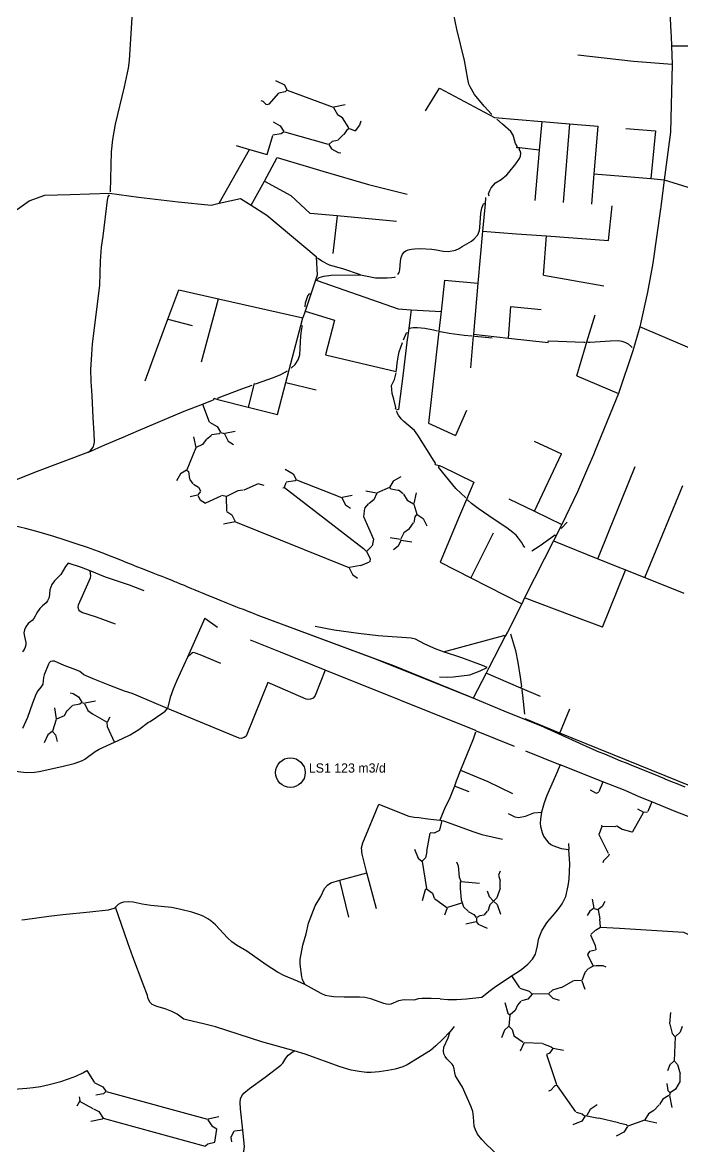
# Model space of a CAD drawing. Header units: metres. Extents: x 432891 to 477890, y 2556094 to 2581523.
# Drawn here: x 457747 to 459533, y 2566903 to 2569942 of the extents above; entities that cross this region are included whole.
import ezdxf

# ---------------------------------------------------------------- set-up
doc = ezdxf.new("R2010")
doc.units = ezdxf.units.M
for name, color, linetype in [('W10_LIFT_STATIONS', 6, 'Continuous'), ('W10_MAIN_PIPE', 1, 'Continuous'), ('W10_PIPE_DN200', 8, 'Continuous'), ('W10_PIPE_DN250_400', 3, 'Continuous'), ('W10_PIPE_DN500_800', 30, 'Continuous'), ('W10_PIPE_DN900_1200', 1, 'Continuous')]:
    doc.layers.add(name, color=color, linetype=linetype)

msp = doc.modelspace()

# ---------------------------------------------------------------- linework, layer by layer
at = {"layer": 'W10_LIFT_STATIONS'}
msp.add_circle((458471.9, 2567913.9), 40, dxfattribs=at)
at = {"layer": 'W10_MAIN_PIPE'}
msp.add_lwpolyline([(459540.4, 2567874.7), (459529.2, 2567879.2), (459518.1, 2567883.6), (459508.3, 2567887.5), (459497.1, 2567891.9), (459486, 2567896.4), (459484.9, 2567896.8), (459454.7, 2567909.3), (459425.5, 2567921.2), (459395.7, 2567933.3), (459381.2, 2567939.2), (459366.2, 2567945.3), (459351.8, 2567951.2), (459336.9, 2567957.3), (459322.4, 2567963.4), (459307.7, 2567969.2), (459293, 2567975.2), (459149.1, 2568040), (459049.9, 2568079.9), (458955.7, 2568119.3), (458751.6, 2568202.5), (458385, 2568338.9), (458373.8, 2568343.3), (458362.7, 2568347.7), (458362.4, 2568347.8), (458351.2, 2568352.1), (458344.8, 2568354.6), (458333.6, 2568359), (458324.7, 2568362.5), (458313.6, 2568366.9), (458304.7, 2568370.4), (458293.6, 2568374.8), (458284.7, 2568378.3), (458273.6, 2568382.8), (458262.5, 2568387.3), (458255.3, 2568390.2), (458244.9, 2568394.5), (458233.8, 2568399.1), (458225, 2568402.8), (458213.9, 2568407.5), (458205.1, 2568411.2), (458194, 2568415.8), (458185.2, 2568419.5), (458174.4, 2568423.9), (458163.2, 2568428.5), (458159.3, 2568430.1), (458152.1, 2568433), (458145, 2568435.8), (458133.8, 2568440.3), (458124.9, 2568443.8), (458113.7, 2568448.2), (458104.7, 2568451.7), (458094, 2568455.8), (458087.1, 2568458.4), (458071.6, 2568464.8), (458056.8, 2568470.6), (458042.1, 2568476.7), (458027.5, 2568482.2), (458012.7, 2568488.3), (457997.3, 2568494.6), (457982.8, 2568500.3), (457967.5, 2568506.1), (457953.1, 2568511.4), (457922.9, 2568522.3), (457892.3, 2568532.9), (457862.2, 2568542.7), (457831.7, 2568552.1), (457800.9, 2568561.2), (457785.7, 2568565.5), (457754.7, 2568574), (457724.6, 2568581.5)], dxfattribs=at)
at = {"layer": 'W10_PIPE_DN200'}
for points in [[(458192.9, 2570261), (458187.4, 2570257.7), (458178.7, 2570250.4), (458169.6, 2570240.1), (458149.1, 2570211.1), (458129.6, 2570181.5), (458080.7, 2570104.5), (458069.6, 2570085), (458056.6, 2570053.1), (458052.9, 2570039.8), (458043.4, 2569969.9), (458035.9, 2569839.6), (458033.2, 2569818.8), (458022.3, 2569768.1), (457997.8, 2569667), (457990.4, 2569626.2), (457986.9, 2569592.7), (457984, 2569484.5)], [(459017.2, 2569693.9), (458996.1, 2569716.2), (458969.9, 2569747.5), (458958.1, 2569768.3), (458955, 2569775.5), (458951.6, 2569789.1), (458942.7, 2569839.7), (458922.6, 2569924.1), (458913.1, 2569967.2), (458913, 2569980.8), (458915.8, 2569990), (458919.9, 2569996.4), (458938.5, 2570022), (458944.7, 2570028.9), (458949.5, 2570032.8), (458980.4, 2570053.6), (459002, 2570062.8), (459012, 2570069.1), (459036.6, 2570098.1)], [(459496.7, 2570008.5), (459501.5, 2569916.6)], [(459501.5, 2569916.6), (459502.1, 2569905.7), (459503, 2569878.7)], [(459503, 2569878.7), (459504.6, 2569830.1)], [(459559.5, 2569878.7), (459503, 2569878.7)], [(459249.4, 2569854.7), (459400, 2569838.2), (459504.6, 2569830.1)], [(459504.6, 2569830.1), (459500.1, 2569645.7)], [(458431.5, 2569785.7), (458455.5, 2569773.7), (458462.5, 2569760.7)], [(458439.9, 2569751), (458413.2, 2569721.5)], [(458462.5, 2569759.7), (458457.5, 2569754.7), (458440.5, 2569751.7)], [(458463.5, 2569759.7), (458587.5, 2569713.7)], [(458837.7, 2569703.2), (458875.4, 2569764.8)], [(458875.4, 2569764.8), (459024.2, 2569685.6), (459151.9, 2569674.9)], [(458391.5, 2569731.7), (458397.5, 2569729.7), (458405.5, 2569721.7), (458410.5, 2569720.7)], [(458413.2, 2569721.5), (458410.5, 2569720.7)], [(458588.5, 2569712.7), (458599.5, 2569693.7), (458612.5, 2569685.7)], [(458620.5, 2569719.7), (458589.5, 2569713.7)], [(458630, 2569657.6), (458613, 2569684.9)], [(458425.5, 2569673.7), (458444.5, 2569662.7), (458454.5, 2569647.7)], [(458630.5, 2569655.7), (458623.5, 2569650.7), (458616.5, 2569639.7)], [(458631.5, 2569655.7), (458647.5, 2569649.7)], [(458662.5, 2569675.7), (458658.5, 2569664.7), (458647.5, 2569649.7)], [(459085.2, 2569607.8), (459081.4, 2569615.4), (459074.5, 2569637.4), (459068.4, 2569647.8), (459045.4, 2569667.1), (459030.3, 2569681.1)], [(459151.9, 2569674.9), (459145.1, 2569597.1)], [(459151.9, 2569674.9), (459226.7, 2569668.6)], [(459226.7, 2569668.6), (459210.3, 2569455.8)], [(459226.7, 2569668.6), (459303.4, 2569662.2)], [(459303.4, 2569662.2), (459293.4, 2569533.5)], [(459379.8, 2569655.8), (459459.7, 2569649.1)], [(458409, 2569585.3), (458424.2, 2569636.8)], [(458454.5, 2569646.7), (458446.5, 2569641.7), (458424.5, 2569637.7)], [(458455.5, 2569646.7), (458574.5, 2569613.7)], [(458599.5, 2569623.7), (458584.5, 2569620.7), (458576.5, 2569613.7)], [(458600.2, 2569624.4), (458615.8, 2569639.1)], [(459459.7, 2569649.1), (459446.8, 2569520.1)], [(459500.1, 2569645.7), (459483.7, 2569516.9)], [(458279.3, 2569453.5), (458361.6, 2569599.3)], [(458325.4, 2569610), (458361.6, 2569599.3)], [(458361.6, 2569599.3), (458409, 2569585.3)], [(458575.5, 2569612.7), (458583.5, 2569600.7), (458601.5, 2569590.7), (458608.5, 2569589.7)], [(459009.8, 2569472.4), (459007.5, 2569478.6), (459011.2, 2569488.1), (459015.4, 2569494.9), (459026.9, 2569508.5), (459042.2, 2569518), (459057.3, 2569530.4), (459063.4, 2569536.5), (459082.3, 2569560), (459091.8, 2569574.8), (459094.9, 2569580.8), (459095.7, 2569589.2), (459094, 2569595), (459091, 2569599.1)], [(459084.8, 2569603.8), (459085.2, 2569607.8)], [(459091.5, 2569603), (459084.8, 2569603.8)], [(459091.5, 2569603), (459091, 2569599.1)], [(459145.1, 2569597.1), (459091.5, 2569603)], [(459145.1, 2569597.1), (459133.1, 2569460.9)], [(458401.4, 2569513), (458436.3, 2569577.2)], [(458436.3, 2569577.2), (458559.3, 2569540.7)], [(458559.3, 2569540.7), (458683.2, 2569504), (458788.3, 2569478.4)], [(459293.4, 2569533.5), (459287, 2569450.7)], [(459293.4, 2569533.5), (459371.7, 2569526.7)], [(458366.2, 2569448), (458401.4, 2569513)], [(458401.4, 2569513), (458473.1, 2569474.7), (458525.7, 2569426)], [(459371.7, 2569526.7), (459446.8, 2569520.1)], [(459446.8, 2569520.1), (459483.7, 2569516.9)], [(457925.5, 2568780.9), (457931, 2568785.2), (457937.8, 2568794.4), (457940.8, 2568802.7), (457941.4, 2568807.1), (457940.9, 2568831.4), (457937.9, 2568873.6), (457935.2, 2568933.4), (457932.7, 2568971.7), (457932, 2569003.9), (457934.2, 2569045), (457936.2, 2569073.4), (457954.5, 2569216.5), (457955.9, 2569232), (457957.8, 2569297.3), (457961, 2569334.7), (457965.5, 2569364.5), (457977, 2569461.9), (457979.2, 2569471.3), (457982.3, 2569476.7)], [(458366.2, 2569448), (458408, 2569421), (458541.3, 2569309.2), (458544.7, 2569259.3), (458540.2, 2569246)], [(458762.9, 2569260.9), (458766, 2569266), (458767.7, 2569273.8), (458769.5, 2569297.2), (458771.5, 2569307.2), (458774.8, 2569315.6), (458780.9, 2569322.5), (458784.5, 2569324.8), (458790.8, 2569327.5), (458799.8, 2569329.7), (458807.7, 2569330.7), (458823.4, 2569331.1), (458854.4, 2569329.6), (458867.2, 2569327.9), (458885, 2569324.2), (458900, 2569323.5), (458918.3, 2569326.7), (458928.7, 2569331.3), (458937, 2569336.2), (458961.5, 2569351.3), (458969.6, 2569357.5), (458978.7, 2569368.6), (458983.4, 2569380.2), (458984.9, 2569387.6), (458987.5, 2569426.8), (458989.9, 2569440.5), (458993.4, 2569449.9), (458994.6, 2569452)], [(458998.6, 2569451.6), (458992, 2569378)], [(458998.6, 2569451.6), (458994.6, 2569452)], [(459000.2, 2569469.1), (458998.6, 2569451.6)], [(459333, 2569353), (459342.7, 2569446.8)], [(458598.7, 2569419.2), (458525.7, 2569426)], [(458598.7, 2569419.2), (458586.9, 2569317.3)], [(458758.9, 2569404.3), (458598.7, 2569419.2)], [(458992, 2569378), (458979.4, 2569237.2)], [(458992, 2569378), (459083.4, 2569371.3)], [(459083.4, 2569371.3), (459164.6, 2569365.4)], [(459157.1, 2569259), (459164.6, 2569365.4)], [(459164.6, 2569365.4), (459333, 2569353)], [(458661.4, 2569260.2), (458613.6, 2569275.9), (458578.1, 2569285.8), (458557.3, 2569296.8), (458545.6, 2569305.1)], [(458545.5, 2569248.4), (458545.5, 2569248.5), (458549.9, 2569252.5), (458562.6, 2569256.4), (458582.2, 2569258.9), (458661.4, 2569260.2)], [(458661.4, 2569260.2), (458702.3, 2569252), (458733.5, 2569251.8), (458746.6, 2569252.4), (458753.2, 2569253.6), (458755.9, 2569254.9)], [(459157.1, 2569259), (459320.3, 2569230.5)], [(458540.2, 2569246), (458527.4, 2569207.7)], [(458540.2, 2569246), (458544.2, 2569244.6)], [(458544.2, 2569244.6), (458545.5, 2569248.4)], [(458544.2, 2569244.6), (458763.2, 2569167.8), (458798.6, 2569165.6)], [(458889, 2569245.4), (458879.5, 2569160.4)], [(458889, 2569245.4), (458979.4, 2569237.2)], [(458979.4, 2569237.2), (458967.1, 2569099.6)], [(458140.4, 2569139.9), (458169.9, 2569219.4), (458277, 2569195.4)], [(458511.8, 2569173.8), (458512.4, 2569184.4), (458518.9, 2569203.1), (458523.6, 2569208.9)], [(458527.4, 2569207.7), (458512, 2569162.1)], [(458527.4, 2569207.7), (458523.6, 2569208.9)], [(458231.6, 2569024.9), (458277, 2569195.4)], [(458277, 2569195.4), (458506, 2569144)], [(458798.6, 2569165.6), (458792.3, 2569116)], [(458798.6, 2569165.6), (458879.5, 2569160.4)], [(459062.4, 2569089.1), (459068.8, 2569174.6)], [(459068.8, 2569174.6), (459150.7, 2569166.4)], [(458109.7, 2569057.4), (458140.4, 2569139.9)], [(458140.4, 2569139.9), (458206, 2569123)], [(458500.4, 2569122.8), (458506, 2569144)], [(458512, 2569162.1), (458506, 2569144)], [(458512, 2569162.1), (458591.3, 2569137.7)], [(458591.3, 2569137.7), (458566.7, 2569044.1)], [(458879.5, 2569160.4), (458873.6, 2569107.4)], [(459274.4, 2569078.7), (459296.5, 2569151.8)], [(458459.8, 2568968.9), (458500.4, 2569122.8)], [(458474.2, 2569007.6), (458474.4, 2569007.8), (458485.2, 2569017.8), (458492.9, 2569030.1), (458497, 2569044), (458500.3, 2569095.2), (458502.9, 2569115.1), (458504.3, 2569121.8)], [(458500.4, 2569122.8), (458504.3, 2569121.8)], [(458792.3, 2569116), (458790.6, 2569102.4)], [(458792.3, 2569116), (458796.3, 2569115.4)], [(458796.3, 2569115.4), (458798.5, 2569116.8), (458803.8, 2569118), (458815.6, 2569117.7), (458835.5, 2569116), (458858.8, 2569111.6), (458869.7, 2569108.9)], [(458873.6, 2569107.4), (458845.7, 2568858.5)], [(458873.6, 2569107.4), (458877.5, 2569107)], [(458877.5, 2569107), (458882.6, 2569105.7), (458901.8, 2569102), (458942.3, 2569096.9), (458962.7, 2569095)], [(459919.2, 2568905.3), (459417.1, 2569119.2)], [(458759.1, 2569002.7), (458760.5, 2569020.5), (458763.5, 2569037.9), (458766.6, 2569051.4), (458775.1, 2569077.1)], [(458787.4, 2569077.5), (458776.9, 2568994.4)], [(458778, 2569084.6), (458786.5, 2569102.8), (458786.6, 2569102.9)], [(458790.6, 2569102.4), (458786.6, 2569102.9)], [(458790.6, 2569102.4), (458787.4, 2569077.5)], [(458966.7, 2569094.6), (458959, 2569008.8)], [(458967.1, 2569099.6), (458966.7, 2569094.6)], [(458966.7, 2569094.6), (458970.6, 2569094.3)], [(458967.1, 2569099.6), (459062.4, 2569089.1)], [(458970.6, 2569094.3), (459017.9, 2569090)], [(459062.4, 2569089.1), (459169.8, 2569077.3)], [(459169.8, 2569077.3), (459170.3, 2569081.2)], [(459170.3, 2569081.2), (459196.7, 2569080.7), (459266.1, 2569077.5), (459269.9, 2569077.5)], [(459270.6, 2569066.1), (459274.4, 2569078.7)], [(459274.4, 2569078.7), (459278.2, 2569077.5)], [(459278.2, 2569077.5), (459283.4, 2569077.5), (459337.1, 2569081.8), (459359.4, 2569082.2), (459369, 2569080.9), (459376.7, 2569078.3), (459385.6, 2569073.2), (459394.9, 2569065.6), (459396.7, 2569063.7)], [(458078.5, 2568973.7), (458109.7, 2569057.4)], [(458566.7, 2569044.1), (458758.2, 2568998.8)], [(459246.7, 2568987.2), (459270.6, 2569066.1)], [(458377.7, 2568965), (458426.5, 2568982.1), (458445.7, 2568990.6), (458464.1, 2569000.7)], [(458757.5, 2568901.2), (458752.2, 2568924.1), (458747.6, 2568939.2), (458745.9, 2568961), (458753.3, 2568976.9), (458755.6, 2568984.5), (458757.7, 2568994.8)], [(458758.2, 2568998.8), (458759.1, 2569002.7)], [(458776.9, 2568994.4), (458764.4, 2568895.4)], [(459246.7, 2568987.2), (459359.4, 2568939.1)], [(458276.6, 2568927.2), (458340.8, 2568951.9), (458368.6, 2568961.8)], [(458373.9, 2568966), (458357.4, 2568902.4)], [(458373.9, 2568966), (458377.7, 2568965)], [(458436.9, 2568882.1), (458459.8, 2568968.9)], [(458459.8, 2568968.9), (458541.7, 2568949.1)], [(458234, 2568910.7), (458263.8, 2568922.2)], [(458264.7, 2568926.1), (458263.8, 2568922.2)], [(458264.7, 2568926.1), (458275.6, 2568923.3)], [(458275.6, 2568923.3), (458276.6, 2568927.2)], [(458275.6, 2568923.3), (458357.4, 2568902.4)], [(457925.5, 2568780.9), (457969.4, 2568800.6), (458019.8, 2568821.4), (458060.7, 2568839.4), (458184.7, 2568891.6), (458234, 2568910.7)], [(458234, 2568910.7), (458252.4, 2568862.9)], [(458357.4, 2568902.4), (458436.9, 2568882.1)], [(458756.5, 2568897.3), (458757.5, 2568901.2)], [(458756.5, 2568897.3), (458764.4, 2568895.4)], [(458864.6, 2568751.1), (458860.9, 2568756), (458817, 2568826.8), (458807.4, 2568839.1), (458778.5, 2568863.8), (458772, 2568870.3), (458764.4, 2568880.4), (458760.7, 2568887.2), (458759.5, 2568892.5)], [(458948.6, 2568893.2), (458918.8, 2568825.4)], [(458252.8, 2568861.9), (458273.8, 2568849.9), (458282.8, 2568834.9)], [(458282.8, 2568833.9), (458278.8, 2568829.9), (458258.8, 2568826.9)], [(458283.8, 2568833.9), (458292.8, 2568830.9)], [(458322.8, 2568835.9), (458294.8, 2568830.9)], [(458845.7, 2568858.5), (458918.8, 2568825.4)], [(458209.8, 2568821.9), (458215.8, 2568792.9)], [(458243.8, 2568814.9), (458233.8, 2568800.9), (458216.8, 2568792.9)], [(458244.6, 2568815.6), (458258, 2568826.3)], [(458293.8, 2568829.9), (458303.8, 2568809.9), (458317.8, 2568800.9)], [(459131.6, 2568810), (459205.8, 2568776.3)], [(457925.5, 2568780.9), (457779.6, 2568725.3), (457668.5, 2568681), (457655, 2568676.5), (457611.6, 2568658.8), (457584.4, 2568646.2), (457579.8, 2568642.9)], [(458215.8, 2568791.9), (458191.8, 2568732.9)], [(459132, 2568620.6), (459205.8, 2568776.3)], [(458863.4, 2568747.3), (458864.6, 2568751.1)], [(458863.4, 2568747.3), (458874, 2568744)], [(458874, 2568744), (458872.8, 2568740.2)], [(458946.2, 2568656.9), (458919.5, 2568681.8), (458883.2, 2568726.2), (458872.8, 2568740.2)], [(458874, 2568744), (458882, 2568741.4)], [(458882, 2568741.4), (458968.6, 2568699.6)], [(459368.6, 2568652.4), (459404.8, 2568741.8)], [(458190.8, 2568731.9), (458174.8, 2568721.9), (458163.8, 2568702.9)], [(458191.8, 2568731.9), (458195.8, 2568727.9), (458198.8, 2568707.9)], [(458457.8, 2568734.9), (458479.8, 2568721.9), (458487.8, 2568706.9)], [(458770.8, 2568713.9), (458749.8, 2568701.9), (458739.8, 2568684.9)], [(458209.2, 2568694.8), (458199.4, 2568707.1)], [(458209.8, 2568693.9), (458222.8, 2568685.9), (458228.8, 2568675.9)], [(458400.8, 2568689.9), (458384.8, 2568694.9), (458345.8, 2568677.9)], [(458451.8, 2568683.9), (458455.8, 2568684.9)], [(458455.8, 2568684.9), (458463.8, 2568678.9), (458669.8, 2568519.9), (458677.8, 2568512)], [(458456.1, 2568685.9), (458460.5, 2568698)], [(458487.8, 2568705.9), (458484.8, 2568702.9), (458460.8, 2568698.9)], [(458488.8, 2568705.9), (458609.8, 2568657.9)], [(458739.8, 2568684.9), (458706.8, 2568670.9)], [(458739.8, 2568684.9), (458743.8, 2568680.9), (458763.8, 2568677.9)], [(458968.6, 2568699.6), (458948.8, 2568652.7)], [(458220.8, 2568663.9), (458200.8, 2568659.9)], [(458228.8, 2568673.9), (458221.8, 2568664.9)], [(458221.8, 2568662.9), (458227.8, 2568651.9), (458241.8, 2568642.9)], [(458242.7, 2568643.3), (458284.9, 2568662.5)], [(458298.8, 2568660.9), (458285.8, 2568662.9)], [(458343.8, 2568677.9), (458329.8, 2568675.9), (458298.8, 2568660.9)], [(458299.8, 2568620.9), (458298.8, 2568659.9)], [(458610.8, 2568656.9), (458620.8, 2568637.9), (458634.8, 2568628.9)], [(458638.8, 2568662.9), (458611.8, 2568657.9)], [(458675.8, 2568675.9), (458704.8, 2568670.9)], [(458705.8, 2568669.9), (458697.8, 2568651.9), (458684.8, 2568641.9)], [(458777, 2568667.6), (458764.6, 2568677.3)], [(458777.8, 2568666.9), (458787.8, 2568650.9), (458804.8, 2568640.9)], [(458811.8, 2568670.9), (458805.8, 2568641.9)], [(458948.8, 2568652.7), (458929.9, 2568608)], [(458948.8, 2568652.7), (458952.4, 2568651.1)], [(459106.1, 2568522.6), (459101.4, 2568528.6), (459097.2, 2568537.1), (459089.1, 2568548.3), (459082.8, 2568555.7), (459074.2, 2568563.3), (459057.8, 2568576.2), (459022.9, 2568598.7), (458979.7, 2568628.1), (458962.3, 2568642), (458952.4, 2568651.1)], [(459063.2, 2568653.9), (459132, 2568620.6)], [(459335.5, 2568570.7), (459368.6, 2568652.4)], [(458299.8, 2568619.9), (458313.8, 2568610.9), (458322.8, 2568592.9)], [(458672.8, 2568627.9), (458669.8, 2568606.9), (458696.8, 2568544.9), (458692.8, 2568526.9)], [(458673.4, 2568628.7), (458684.1, 2568641.2)], [(458805.8, 2568639.9), (458813.8, 2568612.9)], [(459132, 2568620.6), (459206.2, 2568584.8)], [(458322.8, 2568591.9), (458290.8, 2568585.9)], [(458323.8, 2568591.9), (458629.8, 2568468.9)], [(458794.4, 2568573.7), (458805.2, 2568589.1)], [(458812.8, 2568611.9), (458808.8, 2568605.9), (458805.8, 2568589.9)], [(458814.8, 2568611.9), (458830.8, 2568600.9), (458840.8, 2568580.9)], [(458929.9, 2568608), (458877.2, 2568483.4), (458959.8, 2568441)], [(459220.7, 2568591.2), (459205.7, 2568574.9)], [(458793.8, 2568572.9), (458778.8, 2568561.9), (458770.8, 2568545.9)], [(459020.8, 2568561.6), (458959.8, 2568441)], [(459202.1, 2568576.7), (459205.7, 2568574.9)], [(459303.7, 2568492.1), (459335.5, 2568570.7)], [(458741.8, 2568549.9), (458769.8, 2568544.9)], [(458770.8, 2568541.9), (458763.8, 2568525.9), (458750.8, 2568515.9)], [(458770.8, 2568543.9), (458771.8, 2568542.9)], [(458771.8, 2568542.9), (458800.8, 2568537.9)], [(459187, 2568555.7), (459186.1, 2568554.8), (459147.5, 2568527.3), (459135, 2568519.3), (459124.8, 2568513)], [(459190.6, 2568553.9), (459187, 2568555.7)], [(458677.8, 2568512), (458677.8, 2568511.9), (458687.8, 2568492.9), (458686.8, 2568483.9)], [(458692.1, 2568526.3), (458678.5, 2568512.7)], [(457870.7, 2568480.7), (457863.5, 2568471.4), (457850.4, 2568449.9), (457833.5, 2568432.6), (457826.6, 2568422.7), (457823.3, 2568415.6), (457821.1, 2568408.1), (457818.8, 2568387.4), (457814.6, 2568378.1), (457810.7, 2568373.3), (457801.2, 2568365.1), (457793.9, 2568357.3), (457785.6, 2568345.7), (457781.7, 2568336.9), (457777.8, 2568330.9), (457773, 2568325.6), (457762.5, 2568316.8), (457756.1, 2568308.2), (457752.7, 2568300.1), (457751, 2568291.6), (457752.3, 2568281.8), (457755.9, 2568265.8), (457755.7, 2568259.6), (457754.3, 2568253.5), (457751.2, 2568246.6), (457746.6, 2568240.6)], [(457930.2, 2568459.4), (457906.8, 2568468.7), (457870.7, 2568480.7)], [(458630.8, 2568467.9), (458639.8, 2568449.9), (458653.8, 2568439.9)], [(458661.8, 2568473.9), (458631.8, 2568468.9)], [(458662.7, 2568474.3), (458685.8, 2568483.6)], [(457998.3, 2568315), (457947.5, 2568334.2), (457907.6, 2568346.6), (457902.1, 2568350.4), (457899.3, 2568354.2), (457897.4, 2568360.7), (457898.4, 2568367.7), (457931.1, 2568440.8), (457931.7, 2568446.1), (457930.2, 2568459.4)], [(458075.9, 2568405.9), (458036.9, 2568420.4), (457971.2, 2568442.7), (457930.2, 2568459.4)], [(458959.8, 2568441), (459097.7, 2568370.3)], [(459316.4, 2568307.3), (459378.2, 2568461.3)], [(459430.9, 2568441.2), (459536.3, 2568398.9)], [(459234.3, 2568338), (459105.7, 2568386.2)], [(458240.7, 2568331.5), (458193.7, 2568226.2)], [(458240.7, 2568331.5), (458274.3, 2568307.5)], [(459316.4, 2568307.3), (459234.3, 2568338)], [(458886.4, 2568240.8), (458866.3, 2568247.6), (458835.5, 2568261.4), (458810.1, 2568274.4), (458798.9, 2568277.3), (458709.6, 2568284.1), (458656.1, 2568289.9), (458590.5, 2568298.8), (458539.1, 2568308.6)], [(458886.4, 2568240.8), (459049.6, 2568284.5)], [(459053.2, 2568282.6), (459049.6, 2568284.5)], [(459067.9, 2568289.4), (459080.7, 2568243.7), (459087, 2568211.7), (459093.6, 2568171.7), (459096.9, 2568146.4)], [(458566, 2568190.7), (458532.3, 2568204.8), (458444.8, 2568239.4), (458363.5, 2568272.2)], [(458193.7, 2568226.2), (458163.6, 2568161), (458154.4, 2568139.2), (458146.8, 2568116.9), (458139.7, 2568087.2)], [(458283.5, 2568208.6), (458228, 2568232.5), (458215.3, 2568237.2), (458210.4, 2568238.3), (458206.6, 2568237.6), (458203, 2568235.3), (458193.7, 2568226.2)], [(459004.4, 2568198.2), (458991.7, 2568203.6), (458935.5, 2568224.6), (458886.4, 2568240.8)], [(457938, 2568167.8), (457913, 2568178.2), (457901.8, 2568187.4), (457891.4, 2568192), (457860.1, 2568203.9), (457834, 2568215), (457828.4, 2568215.7), (457823, 2568214.2), (457819.1, 2568211), (457817.1, 2568207.6), (457805.7, 2568178.2), (457803.4, 2568171.3), (457801.9, 2568153.5), (457796.6, 2568144.6), (457788.6, 2568134.6), (457783.3, 2568124.7), (457774.2, 2568101.4), (457760.6, 2568063.1)], [(458875.1, 2568172.6), (458896.9, 2568171.9), (458912.5, 2568172.7), (458957.2, 2568178.7), (458985.5, 2568189), (459004.4, 2568198.2)], [(458054.4, 2568122.9), (458044.1, 2568127.4), (458023.3, 2568133.9), (457983.6, 2568149.1), (457938, 2568167.8)], [(458566, 2568190.7), (458538.9, 2568122.8), (458536.9, 2568119.4), (458533.4, 2568115.6), (458526.5, 2568112.1), (458521.3, 2568111.5), (458514.7, 2568112.6), (458423.4, 2568152), (458411.2, 2568157.3)], [(458970.6, 2568028.6), (458566, 2568190.7)], [(459095.4, 2568142.7), (459001.4, 2568182.5)], [(458411.2, 2568157.3), (458354.4, 2568016.6), (458351.8, 2568012.5), (458347, 2568008.7), (458339.1, 2568006.4), (458333, 2568007.1), (458212.9, 2568056.8)], [(459095.4, 2568142.7), (459096.9, 2568146.4)], [(459099.7, 2568140.9), (459095.4, 2568142.7)], [(459099.7, 2568140.9), (459098.2, 2568137.2)], [(459098.2, 2568137.2), (459100, 2568123.3), (459104.9, 2568072.2)], [(459148.9, 2568120.1), (459099.7, 2568140.9)], [(457876.4, 2568129.7), (457884.4, 2568127.7), (457898.4, 2568118.7), (457907.4, 2568104.7)], [(457907.4, 2568103.7), (457902.4, 2568098.7), (457883.4, 2568095.7)], [(457908.4, 2568103.7), (457913.4, 2568101.7)], [(457944.4, 2568106.7), (457915.4, 2568101.7)], [(458139.7, 2568087.2), (458054.4, 2568122.9)], [(457833.4, 2568088.7), (457838.4, 2568059.7)], [(457867.4, 2568080.7), (457859.4, 2568067.7), (457839.4, 2568058.7)], [(457868.2, 2568081.3), (457882.7, 2568095)], [(457914.4, 2568100.7), (457923.4, 2568081.7), (457936.4, 2568072.7)], [(457974.9, 2568050.7), (457937.3, 2568072.2)], [(457995.9, 2567995.9), (458017.7, 2568005.8), (458038.3, 2568016.4), (458061.5, 2568030.9), (458087.9, 2568050), (458092.7, 2568052.5), (458126.7, 2568075.4), (458133.3, 2568080.5), (458139.7, 2568087.2)], [(458212.9, 2568056.8), (458139.7, 2568087.2)], [(459201.4, 2568020.7), (459227.9, 2568086.8)], [(457760.6, 2568063.1), (457747.1, 2568033.1)], [(457838.4, 2568057.7), (457828.4, 2568025.7)], [(457975.7, 2568050.2), (457975.4, 2568049.7), (457976.4, 2568038.7)], [(457983.4, 2568063.7), (457975.7, 2568050.2)], [(459201.4, 2568020.7), (459106.9, 2568058.9)], [(457827.4, 2568024.7), (457815.4, 2568015.7), (457805.4, 2567994.7)], [(457828.4, 2568024.7), (457836.4, 2568015.7), (457840.4, 2567997.7)], [(457995.9, 2567995.9), (457976.8, 2568037.7)], [(458973, 2568023.3), (458966.2, 2568004.2), (458932.1, 2567920.3)], [(458974.3, 2568027.1), (458970.6, 2568028.6)], [(458974.3, 2568027.1), (459077.8, 2567985.4)], [(459838, 2567762.9), (459201.4, 2568020.7)], [(457700.6, 2567920), (457706.4, 2567920.6), (457756.5, 2567914.1), (457779.1, 2567915.2), (457792.3, 2567916.8), (457853.5, 2567930.1), (457886.4, 2567938.8), (457909.6, 2567947.1), (457916.1, 2567950), (457943.7, 2567970.9), (457954.3, 2567976.9), (457995.9, 2567995.9)], [(459108.3, 2567972.6), (459201.8, 2567935.2)], [(458932.1, 2567920.3), (458920.7, 2567891.2), (458916, 2567877.1)], [(458932.1, 2567920.3), (459005.9, 2567889.6), (459072.8, 2567857)], [(459201.8, 2567935.2), (459189.5, 2567904.8), (459165.6, 2567852.2), (459158.2, 2567832.3), (459151.3, 2567807.1)], [(459317.7, 2567889.1), (459201.8, 2567935.2)], [(459317.7, 2567889.1), (459306.7, 2567861.5)], [(459449.6, 2567835), (459415.9, 2567848.8), (459377.9, 2567865.1), (459317.7, 2567889.1)], [(458916, 2567877.1), (458901.1, 2567840.9), (458891.1, 2567820.4), (458876.5, 2567785.6)], [(458955.3, 2567861.6), (458916, 2567877.1)], [(459283.3, 2567867.6), (459299.3, 2567858.6), (459306.3, 2567860.6)], [(458678.4, 2567643), (458666.2, 2567693.4), (458664.5, 2567710.5), (458667.9, 2567723.9), (458702.9, 2567808.4), (458711, 2567828.5)], [(458711, 2567828.5), (458753.7, 2567811), (458792.5, 2567796.5), (458806.9, 2567793.4), (458819.5, 2567792.7), (458843.9, 2567789.1), (458876.5, 2567785.6)], [(459449.6, 2567835), (459438.7, 2567808.5)], [(459787.1, 2567699.8), (459724.4, 2567724.8), (459592.7, 2567777.1), (459544, 2567797.4), (459513.2, 2567809), (459449.6, 2567835)], [(459061.3, 2567803), (459079.6, 2567794.2), (459089.5, 2567792.2), (459107.7, 2567796.5), (459130.2, 2567805.1), (459151.3, 2567807.1)], [(459151.3, 2567807.1), (459148.4, 2567788.2), (459148.1, 2567777.5), (459149, 2567767.8), (459153, 2567751.8), (459156.9, 2567742.3), (459163.7, 2567732), (459169.1, 2567725.9), (459176.9, 2567719.5), (459181.9, 2567717), (459204.5, 2567708.9)], [(459398.8, 2567754.5), (459426.9, 2567805.8)], [(459411.3, 2567815.6), (459427.3, 2567806.6)], [(459427.3, 2567806.6), (459438.3, 2567807.6)], [(458881.6, 2567784.4), (458875.5, 2567758.5)], [(458876.5, 2567785.6), (458881.6, 2567784.4)], [(458881.6, 2567784.4), (458885.8, 2567783.4), (458968.7, 2567753.9), (458990.3, 2567746.9), (459045.7, 2567734)], [(459314.3, 2567768.6), (459307.3, 2567748.6)], [(459313.3, 2567771.6), (459314.3, 2567768.6)], [(459315.3, 2567768.7), (459349.3, 2567768.6)], [(459350.3, 2567768.6), (459355.3, 2567769.6), (459369.3, 2567760.6)], [(458841.4, 2567701.5), (458850.1, 2567750.5)], [(458875.3, 2567757.5), (458861.3, 2567750.5), (458850.3, 2567751.5)], [(459307.8, 2567745.7), (459307.3, 2567748.6)], [(459332.9, 2567695.5), (459307.8, 2567745.7)], [(459396.4, 2567752.9), (459370.3, 2567760.4)], [(459396.4, 2567752.9), (459398.8, 2567754.5)], [(458807.3, 2567706.5), (458817.3, 2567682.5), (458827.3, 2567674.5)], [(459204.5, 2567708.9), (459225.5, 2567705.6)], [(459224.6, 2567722.5), (459225.5, 2567705.6)], [(458841.3, 2567700.5), (458837.3, 2567683.5), (458828.3, 2567674.5)], [(459070.3, 2567364), (459086.5, 2567374.7), (459097.9, 2567382.6), (459114.1, 2567396.2), (459127, 2567409.8), (459134.8, 2567422.7), (459137.1, 2567429.7), (459140.2, 2567445.2), (459143.6, 2567462.2), (459146.6, 2567472.1), (459152.5, 2567486.4), (459164.2, 2567505), (459168.6, 2567511.3), (459181.4, 2567526.1), (459195.4, 2567542.4), (459207.3, 2567558.8), (459217.5, 2567579.3), (459223.8, 2567608), (459226.4, 2567625.9), (459228.1, 2567667.1), (459225.5, 2567705.6)], [(459334.3, 2567693.6), (459332.3, 2567688.6), (459319.3, 2567675.6), (459317.3, 2567669.6)], [(458828.3, 2567673.5), (458840.3, 2567600.5)], [(458921.3, 2567672.5), (458926.3, 2567661.5), (458928.3, 2567631.5), (458933.3, 2567620.5)], [(459039.3, 2567647.5), (459035.3, 2567636.5), (459039.3, 2567621.5)], [(458511.3, 2567340.7), (458504.4, 2567354.1), (458502.5, 2567361.4), (458498.5, 2567395.9), (458498.7, 2567408.7), (458505.8, 2567447), (458514.4, 2567477.5), (458521.1, 2567506.9), (458538.8, 2567553.2), (458554.2, 2567578.7), (458564.6, 2567600.8), (458572, 2567609.2), (458581.2, 2567615.7), (458605.6, 2567623.5)], [(458605.6, 2567623.5), (458678.4, 2567643)], [(458629.9, 2567523.3), (458605.6, 2567623.5)], [(458704.6, 2567545.4), (458678.4, 2567643)], [(458933.3, 2567619.5), (458931.3, 2567617.5), (458931.3, 2567600.5), (458934.3, 2567569.5), (458936.7, 2567561.9)], [(458934.3, 2567619.5), (458983.3, 2567614.5)], [(459039.4, 2567602.5), (459039.3, 2567620.5)], [(458839.3, 2567599.5), (458836.3, 2567596.5), (458828.3, 2567567.5)], [(458840.3, 2567599.5), (458856.3, 2567587.5), (458861.3, 2567574.5)], [(459004.3, 2567594.5), (459009.3, 2567578.5), (459021.3, 2567566.5)], [(459039.3, 2567601.5), (459030.3, 2567575.5), (459022.3, 2567567.5)], [(458175.6, 2567544), (458150, 2567548.9), (458094.5, 2567554.7), (458070.6, 2567558.6), (458046.9, 2567563.5), (458035.1, 2567564.3), (458020.2, 2567563.2), (458012, 2567561), (458005.8, 2567557.5), (457998.8, 2567550.4)], [(458862.1, 2567573.9), (458895.5, 2567549.1)], [(458898.3, 2567549.8), (458935.8, 2567561.6)], [(458936.7, 2567561.9), (458940.3, 2567550.5)], [(459020.3, 2567565.5), (459011.3, 2567556.5), (459006.3, 2567539.5)], [(459021.3, 2567566.5), (459020.3, 2567565.5)], [(459022.3, 2567565.5), (459031.3, 2567557.5), (459040.3, 2567531.5)], [(459288.3, 2567571.6), (459293.3, 2567547.6)], [(459322.3, 2567565.6), (459315.3, 2567551.6), (459304.3, 2567543.6)], [(457998.8, 2567550.4), (457996.4, 2567547.1), (457994.6, 2567546), (457979.2, 2567542.1), (457928.8, 2567536.2), (457856.1, 2567529.4), (457818.4, 2567525), (457753.7, 2567515.7), (457745, 2567515.3)], [(458183.4, 2567247.6), (458165.1, 2567260.7), (458151.4, 2567267.9), (458132.6, 2567275.5), (458110.5, 2567281.8), (458102.2, 2567285), (458098.1, 2567287.2), (458092.4, 2567292.4), (458087.5, 2567302.1), (458085.4, 2567311.6), (458073.3, 2567341.8), (458045.9, 2567415.5), (458031.8, 2567453.4), (457998.8, 2567550.4)], [(458511.3, 2567340.7), (458491.4, 2567350.2), (458454.4, 2567365.6), (458437.2, 2567374.2), (458406.5, 2567393.8), (458354.1, 2567431), (458326.4, 2567447.3), (458313.5, 2567456.2), (458301.7, 2567466.7), (458269, 2567502.1), (458256.7, 2567512.8), (458248.9, 2567518.3), (458235.6, 2567525.3), (458224.1, 2567530), (458205.1, 2567536.4), (458175.6, 2567544)], [(458896.3, 2567548.5), (458889.3, 2567528.5)], [(458952.6, 2567539.2), (458941, 2567549.8)], [(458953.3, 2567538.5), (458968.3, 2567530.5), (458974.3, 2567522.5)], [(458996.3, 2567528.5), (458984.3, 2567526.5), (458976.3, 2567522.5)], [(458997, 2567529.2), (459005.6, 2567538.8)], [(459292.3, 2567546.6), (459282.3, 2567539.6), (459275.3, 2567527.6)], [(459294.3, 2567546.6), (459303.3, 2567543.6)], [(459304.3, 2567542.6), (459309.3, 2567518.6)], [(458974.3, 2567510.5), (458946.3, 2567504.5)], [(458975.3, 2567521.5), (458975.3, 2567511.5)], [(458975.3, 2567510.5), (458980.3, 2567504.5), (459004.3, 2567493.5)], [(459297.3, 2567487.6), (459311.3, 2567495.6)], [(459311.3, 2567496.6), (459309.4, 2567517.6)], [(459311.3, 2567495.6), (459362.3, 2567493.6), (459535.3, 2567482.6), (459553.3, 2567474.6)], [(459284.3, 2567475.6), (459296.3, 2567446.6), (459298.3, 2567434.6)], [(459285, 2567476.3), (459296.6, 2567487)], [(459297.3, 2567433.6), (459281.3, 2567430.6), (459276.3, 2567423.6)], [(459276.3, 2567423.6), (459276.8, 2567420.7)], [(459290.9, 2567391.5), (459276.8, 2567420.7)], [(459268.3, 2567372.6), (459260.3, 2567351.6)], [(459269, 2567373.4), (459278.7, 2567383.9)], [(459291.3, 2567390.6), (459279.3, 2567384.6)], [(459326.3, 2567387.6), (459318.3, 2567391.6), (459299.3, 2567391.6), (459291.3, 2567390.6)], [(458989.5, 2567306.6), (459008.6, 2567322.4), (459023, 2567332.8), (459070.3, 2567364)], [(459070.3, 2567364), (459091.8, 2567331.5)], [(459205.2, 2567333.1), (459238.5, 2567352.1)], [(459239.3, 2567352.6), (459259.3, 2567351.6)], [(459260.3, 2567350.6), (459268.3, 2567328.6)], [(458877, 2567301.9), (458852.6, 2567303.1), (458828.7, 2567303.1), (458817.6, 2567302.3), (458809.6, 2567299.5), (458804.3, 2567298.5), (458779.8, 2567299.7), (458764.7, 2567296.3), (458743.8, 2567288), (458736.6, 2567287.1), (458731.8, 2567287.3), (458724.8, 2567289.1), (458689.5, 2567302.5), (458673.4, 2567305.9), (458659.1, 2567306.9), (458617, 2567307), (458589.1, 2567307.9), (458577.2, 2567309), (458566.9, 2567311.2), (458555.4, 2567316.3), (458511.3, 2567340.7)], [(459092.3, 2567330.6), (459118.3, 2567322.6), (459126.3, 2567314.6)], [(459126.3, 2567314.6), (459114.3, 2567301.6), (459097.3, 2567296.6)], [(459170.3, 2567315.6), (459126.3, 2567314.6)], [(459204.3, 2567332.6), (459181.3, 2567325.6), (459171.3, 2567316.6)], [(459171.3, 2567314.6), (459182.3, 2567303.6), (459199.3, 2567298.6)], [(458877, 2567301.9), (458897.8, 2567300.5), (458921.5, 2567300.5), (458948.4, 2567302.3), (458989.5, 2567306.6)], [(459052.3, 2567292.6), (459060.3, 2567263.6), (459065.3, 2567258.6)], [(459086.3, 2567284.6), (459080.3, 2567270.6), (459066.3, 2567258.6)], [(459087, 2567285.4), (459096.7, 2567295.9)], [(459065.3, 2567257.6), (459063.3, 2567228.6)], [(459498.5, 2567234.6), (459501.2, 2567265.6)], [(458482.1, 2567161.6), (458395, 2567185.7), (458269.2, 2567226.4), (458237.2, 2567234.9), (458194, 2567244.5), (458183.4, 2567247.6)], [(458915, 2567226.9), (458903.8, 2567214.2)], [(459063.3, 2567228.6), (459051.3, 2567217.6), (459043.3, 2567196.6)], [(459063.3, 2567228.6), (459072.3, 2567219.6), (459077.3, 2567200.6)], [(459498.3, 2567233.6), (459505.3, 2567208.6), (459512.3, 2567200.6)], [(459532.3, 2567227.6), (459526.3, 2567211.6), (459514.3, 2567200.6)], [(458903.8, 2567214.2), (458883.3, 2567192.2), (458865.6, 2567175.4), (458850.9, 2567162.7), (458788.3, 2567123.6), (458776, 2567118.2), (458755.1, 2567112.2), (458735.4, 2567108.3), (458712.1, 2567104.9), (458690.2, 2567103.2), (458678.2, 2567103.2), (458657.7, 2567105.2), (458636.3, 2567109.5), (458606.8, 2567118.4), (458511.5, 2567152.4), (458482.1, 2567161.6)], [(458969.4, 2566958.1), (458967.4, 2566983.4), (458965.5, 2566997.1), (458961.3, 2567010.2), (458937.7, 2567063.7), (458921, 2567089.4), (458918.7, 2567094.3), (458916.6, 2567102), (458915.1, 2567112.9), (458912.2, 2567121.6), (458909.8, 2567125.4), (458894.9, 2567140), (458890.3, 2567146.1), (458887.2, 2567153), (458885.9, 2567160.5), (458887.3, 2567171.8), (458899, 2567196.5), (458903.8, 2567214.2)], [(459101.5, 2567184.2), (459078.2, 2567200)], [(459513.3, 2567199.6), (459510.3, 2567134.6)], [(458343.4, 2566946.8), (458337.3, 2567004.8), (458336.3, 2567022.2), (458337.1, 2567031.4), (458340.4, 2567040.1), (458346.1, 2567047.4), (458361, 2567059.5), (458403.9, 2567090.4), (458446.4, 2567122.5), (458451.4, 2567128.1), (458459.5, 2567142), (458465.8, 2567150.1), (458482.1, 2567161.6)], [(459103.3, 2567182.6), (459093.3, 2567160.6)], [(459103.3, 2567182.6), (459105.3, 2567183.6)], [(459153.3, 2567181.7), (459105.3, 2567183.6)], [(459154.3, 2567181.6), (459177.3, 2567172.6), (459182.3, 2567168.6)], [(459182.3, 2567167.6), (459173.3, 2567155.6), (459165.3, 2567151.6)], [(459183.3, 2567168.6), (459211.3, 2567163.6)], [(459193.1, 2567069.6), (459165.7, 2567150.7)], [(459509.3, 2567133.6), (459498.3, 2567123.6), (459492.3, 2567107.6)], [(459511.3, 2567133.6), (459519.3, 2567124.6), (459526.3, 2567099.6)], [(457286.2, 2567060.6), (457287.4, 2567064.8), (457291.1, 2567069.3), (457295, 2567071.3), (457299.1, 2567071.7), (457435.4, 2567052.8), (457468.2, 2567049.7), (457490.1, 2567048.7), (457512, 2567048.7), (457575, 2567051.5), (457636.3, 2567053.9), (457641.6, 2567054.1), (457699, 2567056.3), (457758.7, 2567060.3), (457775.7, 2567062.2), (457795.8, 2567065.4), (457818.8, 2567070.1), (457850.5, 2567078.6), (457871.3, 2567085.5), (457891.7, 2567093.4), (457910.2, 2567102.1), (457921, 2567108)], [(457921, 2567108), (457940.8, 2567077.1)], [(459526.3, 2567080.6), (459526.3, 2567098.6)], [(457941.3, 2567076.3), (457964.3, 2567064.3), (457972.3, 2567052.3)], [(459490.3, 2567073.6), (459493.3, 2567054.6), (459499.3, 2567047.6)], [(459526.3, 2567079.6), (459514.3, 2567057.6), (459499.3, 2567047.6)], [(457972.3, 2567051.3), (457966.3, 2567045.3), (457945.3, 2567041.3)], [(457973.3, 2567051.3), (458247.3, 2566976.3)], [(459192.3, 2567067.6), (459187.3, 2567066.6), (459175.3, 2567054.6), (459170.3, 2567052.6)], [(459194.9, 2567066.8), (459192.3, 2567067.6)], [(459244.7, 2566996.4), (459194.9, 2567066.8)], [(459496.3, 2567040.6), (459479.3, 2567030.6), (459470.3, 2567016.6)], [(459499.3, 2567047.6), (459497.3, 2567041.6)], [(459497.3, 2567040.6), (459504.3, 2567008.6)], [(457900.9, 2567024.7), (457894.3, 2567012.3)], [(457900.3, 2567037.3), (457902.3, 2567027.3), (457900.9, 2567024.7)], [(457938.4, 2567004.7), (457901.8, 2567024.2)], [(459302.3, 2567015.6), (459283.3, 2567002.6), (459274.3, 2566986.6)], [(459456, 2567001.4), (459469.6, 2567015.9)], [(457965.3, 2566979.3), (457962.3, 2566976.3), (457932.3, 2566970.3)], [(457939.3, 2567004.3), (457953.3, 2566997.3), (457965.3, 2566979.3)], [(457965.3, 2566979.3), (458241.3, 2566903.3)], [(458278.3, 2566983.3), (458249.3, 2566976.3)], [(459268.3, 2566983.6), (459260.3, 2566971.6), (459236.3, 2566961.6)], [(459245.3, 2566995.6), (459261.3, 2566991.6), (459268.3, 2566984.6)], [(459273.3, 2566985.6), (459269.3, 2566984.6)], [(459274.3, 2566985.6), (459305.3, 2566979.6)], [(459359.4, 2566966.8), (459306.3, 2566979.4)], [(459455.3, 2567000.6), (459441.3, 2566991.6), (459431.3, 2566974.6)], [(458219.6, 2566740.5), (458225.6, 2566746.8), (458247.4, 2566773), (458271.8, 2566807.4), (458292.9, 2566834.7), (458331, 2566868.6), (458339.1, 2566877.1), (458343.3, 2566883.6), (458345.9, 2566890.6), (458348.1, 2566902.4), (458343.4, 2566946.8)], [(458248.3, 2566975.3), (458259.3, 2566958.3), (458273.3, 2566950.3)], [(458267.5, 2566914.3), (458273.2, 2566949.3)], [(458343.4, 2566946.8), (458320.3, 2566944.4)], [(459032.5, 2566880.7), (459002.8, 2566907.8), (458989.5, 2566921.4), (458978.5, 2566936.3), (458972.7, 2566947.7), (458969.4, 2566958.1)], [(459384.3, 2566956.6), (459374.3, 2566941.6), (459353.3, 2566930.6)], [(459360.3, 2566966.6), (459380.3, 2566962.6), (459384.3, 2566958.6)], [(459430.3, 2566973.6), (459385.3, 2566957.6)], [(459431.3, 2566973.6), (459463.3, 2566966.6)], [(458319.3, 2566944.3), (458310.3, 2566927.3), (458312.3, 2566915.3)], [(458267.3, 2566913.3), (458248.3, 2566909.3), (458242.3, 2566903.3)]]:
    msp.add_lwpolyline(points, dxfattribs=at)
at = {"layer": 'W10_PIPE_DN250_400'}
for points in [[(457357.5, 2569152.1), (457340.9, 2569253.4), (457345.7, 2569268.7), (457380.6, 2569289.9), (457562.5, 2569357.8), (457699, 2569413), (457765, 2569459.7), (457807.2, 2569475), (457875.8, 2569477), (457982.7, 2569480.7), (458060.7, 2569469.9), (458168.5, 2569457.3), (458257.6, 2569448.6), (458279.3, 2569453.5)], [(458279.3, 2569453.5), (458337.2, 2569466.6), (458366.2, 2569448)]]:
    msp.add_lwpolyline(points, dxfattribs=at)
at = {"layer": 'W10_PIPE_DN500_800'}
for points in [[(459483.7, 2569516.9), (459474.5, 2569443.8), (459473.7, 2569438.3)], [(459483.7, 2569516.9), (459632.2, 2569471.1)], [(459473.7, 2569438.3), (459452.9, 2569291.6), (459438.5, 2569212.7), (459417.1, 2569119.2)], [(459417.1, 2569119.2), (459398.1, 2569054.1), (459359.4, 2568939.1)], [(459359.4, 2568939.1), (459296.7, 2568784.8)], [(459296.7, 2568784.8), (459292.1, 2568773.6), (459278.9, 2568743)], [(459278.9, 2568743), (459248.9, 2568673.5), (459206.2, 2568584.8)], [(459495.7, 2568598.5), (459533.6, 2568690.5)], [(459461.3, 2568515.1), (459495.7, 2568598.5)], [(459202.1, 2568576.7), (459190.6, 2568553.9)], [(459206.2, 2568584.8), (459202.1, 2568576.7)], [(459183.7, 2568540.3), (459158.9, 2568491.2)], [(459190.6, 2568553.9), (459183.7, 2568540.3)], [(459183.7, 2568540.3), (459303.7, 2568492.1)], [(459430.9, 2568441.2), (459461.3, 2568515.1)], [(459158.9, 2568491.2), (459105.7, 2568386.2)], [(459303.7, 2568492.1), (459430.9, 2568441.2)], [(459105.7, 2568386.2), (459097.7, 2568370.3)], [(459097.7, 2568370.3), (459059.1, 2568294.1), (459053.2, 2568282.6)], [(459053.2, 2568282.6), (459008.8, 2568197), (459001.4, 2568182.5)], [(459001.4, 2568182.5), (458966.9, 2568115)], [(458966.9, 2568115), (458932.3, 2568128.8)], [(459106.2, 2568057.3), (459049.9, 2568079.9), (458955.7, 2568119.3), (458932.3, 2568128.8)], [(459540.4, 2567874.7), (459529.2, 2567879.2), (459518.1, 2567883.6), (459508.3, 2567887.5), (459497.1, 2567891.9), (459486, 2567896.4), (459484.9, 2567896.8), (459454.7, 2567909.3), (459425.5, 2567921.2), (459395.7, 2567933.3), (459381.2, 2567939.2), (459366.2, 2567945.3), (459351.8, 2567951.2), (459336.9, 2567957.3), (459322.4, 2567963.4), (459307.7, 2567969.2), (459293, 2567975.2), (459149.1, 2568040), (459106.2, 2568057.3)]]:
    msp.add_lwpolyline(points, dxfattribs=at)
at = {"layer": 'W10_PIPE_DN900_1200'}
for points in [[(458697.8, 2568222.5), (458385, 2568338.9), (458373.8, 2568343.3), (458362.7, 2568347.7), (458362.4, 2568347.8), (458351.2, 2568352.1), (458344.8, 2568354.6), (458333.6, 2568359), (458324.7, 2568362.5), (458313.6, 2568366.9), (458304.7, 2568370.4), (458293.6, 2568374.8), (458284.7, 2568378.3), (458273.6, 2568382.8), (458262.5, 2568387.3), (458255.3, 2568390.2), (458244.9, 2568394.5), (458233.8, 2568399.1), (458225, 2568402.8), (458213.9, 2568407.5), (458205.1, 2568411.2), (458194, 2568415.8), (458185.2, 2568419.5), (458174.4, 2568423.9), (458163.2, 2568428.5), (458159.3, 2568430.1), (458152.1, 2568433), (458145, 2568435.8), (458133.8, 2568440.3), (458124.9, 2568443.8), (458113.7, 2568448.2), (458104.7, 2568451.7), (458094, 2568455.8), (458087.1, 2568458.4), (458071.6, 2568464.8), (458056.8, 2568470.6), (458042.1, 2568476.7), (458027.5, 2568482.2), (458012.7, 2568488.3), (457997.3, 2568494.6), (457982.8, 2568500.3), (457967.5, 2568506.1), (457953.1, 2568511.4), (457922.9, 2568522.3), (457892.3, 2568532.9), (457862.2, 2568542.7), (457831.7, 2568552.1), (457800.9, 2568561.2), (457785.7, 2568565.5), (457754.7, 2568574), (457724.6, 2568581.5)], [(458932.3, 2568128.8), (458697.8, 2568222.5)]]:
    msp.add_lwpolyline(points, dxfattribs=at)

# ---------------------------------------------------------------- texts
at = {"layer": 'W10_LIFT_STATIONS'}
msp.add_text('LS1 123 m3/d', height=25, dxfattribs=at).set_placement((458521.9, 2567913.9))

doc.saveas('drawing.dxf')
